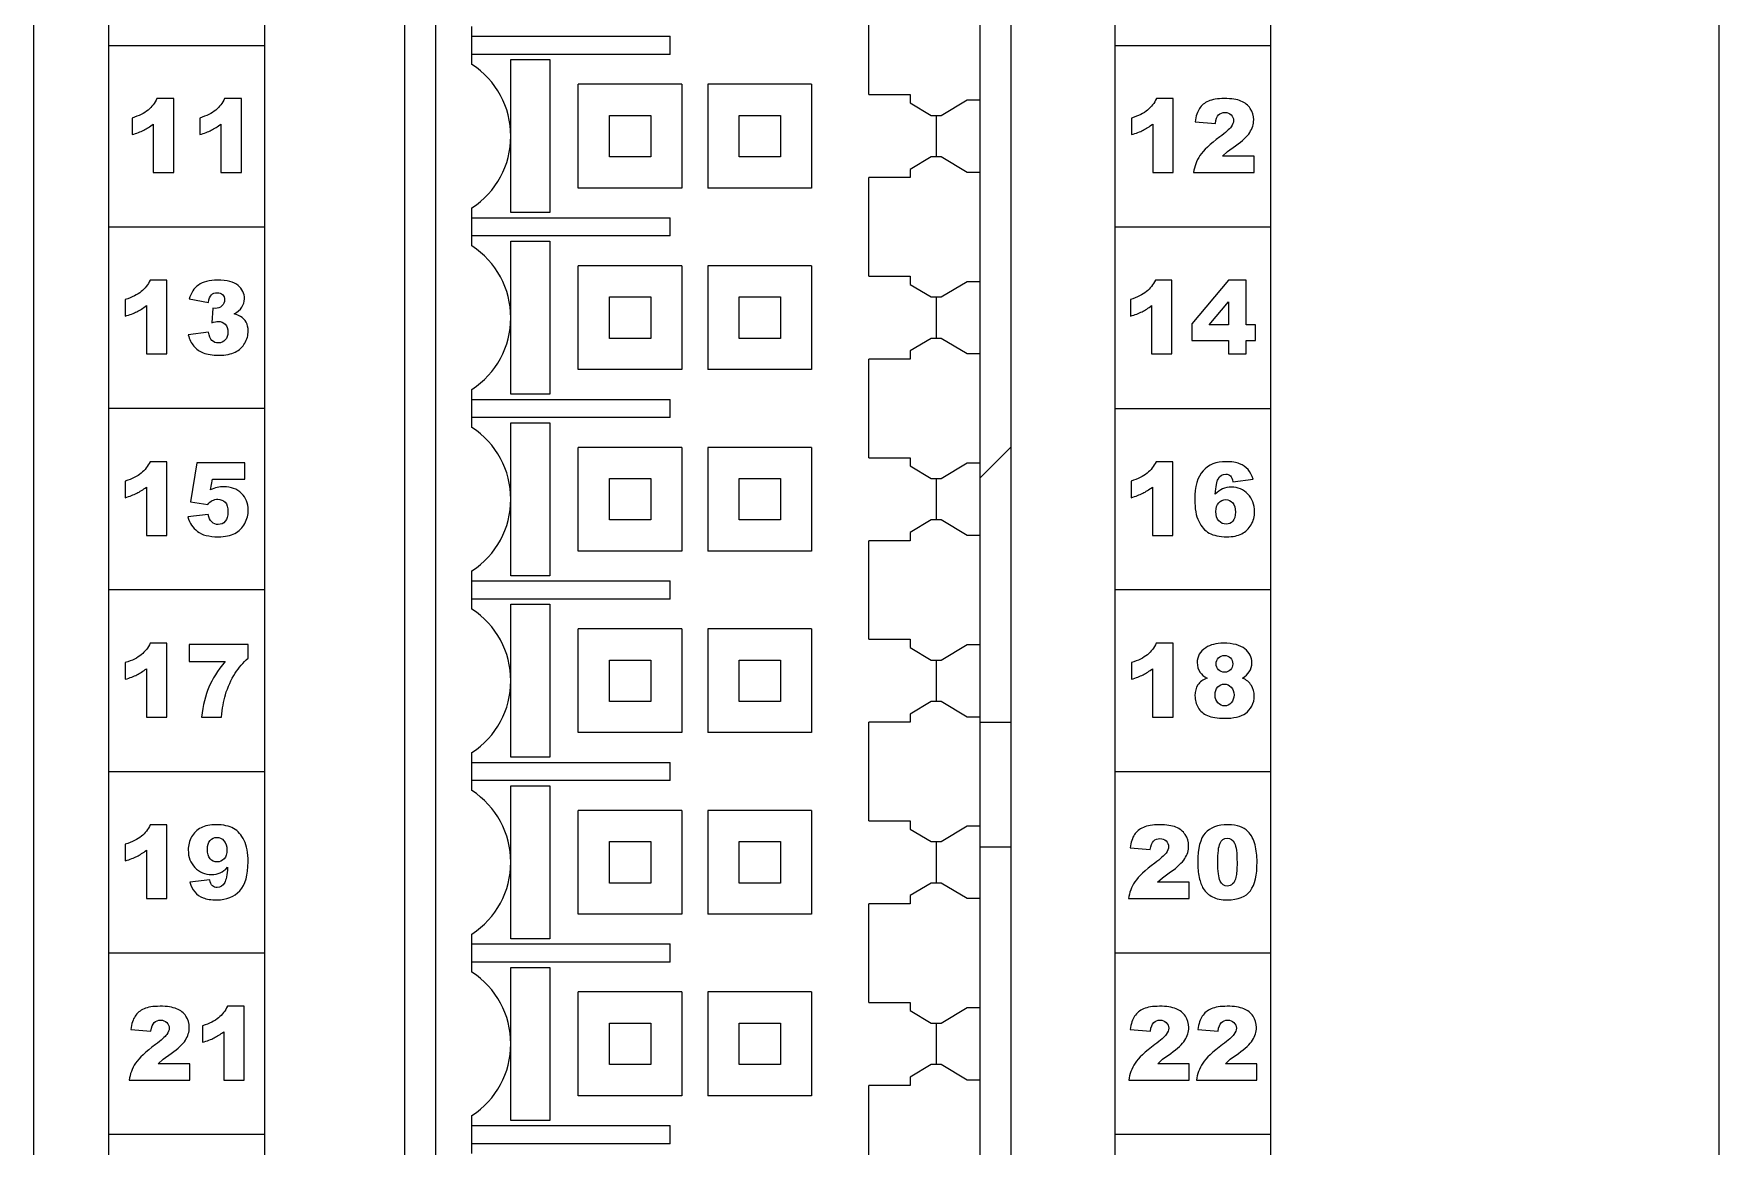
# Model space of a CAD drawing. Header units: millimetres. Extents: x 110 to 142, y 44 to 174.
# Drawn here: x 109.99 to 142.49, y 87.54 to 108.99 of the extents above; entities that cross this region are included whole.
import ezdxf

# ---------------------------------------------------------------- set-up
doc = ezdxf.new("R2010")
doc.units = ezdxf.units.MM
doc.header["$LTSCALE"] = 16.335
doc.layers.get('0').update_dxf_attribs({"linetype": 'CONTINUOUS'})

msp = doc.modelspace()

# ---------------------------------------------------------------- linework, layer by layer
at = {"linetype": 'Continuous'}
for p, q in [((109.992, 50.02), (109.992, 135.92)), ((142.492, 50.02), (142.492, 135.92)), ((117.742, 129.77), (117.742, 59.77)), ((128.242, 59.77), (128.242, 129.77)), ((117.142, 129.37), (117.142, 60.17)), ((128.842, 60.17), (128.842, 129.37)), ((111.442, 70.27), (111.442, 126.27)), ((114.442, 126.27), (114.442, 70.27)), ((130.842, 70.27), (130.842, 126.27)), ((133.842, 126.27), (133.842, 70.27)), ((126.092, 107.82), (126.092, 109.72)), ((118.442, 108.403), (118.442, 109.137)), ((118.442, 108.945), (122.267, 108.945)), ((122.267, 108.595), (122.267, 108.945)), ((111.442, 108.77), (114.442, 108.77)), ((122.267, 108.595), (118.442, 108.595)), ((130.842, 108.77), (133.842, 108.77)), ((119.192, 107.024), (119.192, 108.495)), ((119.192, 108.495), (119.944, 108.495)), ((119.944, 108.495), (119.944, 105.545)), ((120.492, 106.02), (120.492, 108.02)), ((122.492, 108.02), (120.492, 108.02)), ((122.492, 108.02), (122.492, 106.02)), ((122.992, 108.02), (122.992, 106.02)), ((124.992, 108.02), (122.992, 108.02)), ((124.992, 108.02), (124.992, 106.02)), ((112.691, 107.744), (112.369, 107.744)), ((112.691, 106.32), (112.691, 107.744)), ((113.996, 107.744), (113.674, 107.744)), ((113.996, 106.32), (113.996, 107.744)), ((126.092, 107.82), (126.893, 107.82)), ((126.893, 107.82), (126.893, 107.662)), ((126.893, 107.662), (127.295, 107.42)), ((127.492, 107.42), (127.992, 107.72)), ((127.992, 107.72), (128.242, 107.72)), ((131.963, 107.744), (131.641, 107.744)), ((131.963, 106.32), (131.963, 107.744)), ((111.889, 107.369), (111.889, 107.05)), ((112.298, 107.253), (112.298, 106.32)), ((113.194, 107.369), (113.194, 107.05)), ((113.602, 107.253), (113.602, 106.32)), ((121.092, 106.62), (121.092, 107.42)), ((121.092, 107.42), (121.892, 107.42)), ((121.892, 107.42), (121.892, 106.62)), ((123.592, 106.62), (123.592, 107.42)), ((123.592, 107.42), (124.392, 107.42)), ((124.392, 107.42), (124.392, 106.62)), ((127.295, 107.42), (127.492, 107.42)), ((127.392, 107.42), (127.392, 106.62)), ((131.161, 107.369), (131.161, 107.05)), ((131.569, 107.253), (131.569, 106.32)), ((132.386, 107.297), (132.776, 107.265)), ((119.192, 105.545), (119.192, 107.016)), ((121.892, 106.62), (121.092, 106.62)), ((124.392, 106.62), (123.592, 106.62)), ((127.295, 106.62), (126.893, 106.378)), ((127.492, 106.62), (127.295, 106.62)), ((127.992, 106.32), (127.492, 106.62)), ((132.917, 106.637), (133.01, 106.722)), ((133.524, 106.637), (132.917, 106.637)), ((133.01, 106.722), (133.167, 106.836)), ((133.524, 106.32), (133.524, 106.637)), ((112.298, 106.32), (112.691, 106.32)), ((113.602, 106.32), (113.996, 106.32)), ((126.893, 106.378), (126.893, 106.22)), ((128.242, 106.32), (127.992, 106.32)), ((131.569, 106.32), (131.963, 106.32)), ((132.357, 106.32), (133.524, 106.32)), ((122.492, 106.02), (120.492, 106.02)), ((124.992, 106.02), (122.992, 106.02)), ((126.092, 104.32), (126.092, 106.22)), ((126.893, 106.22), (126.092, 106.22)), ((118.442, 104.903), (118.442, 105.637)), ((118.442, 105.445), (122.267, 105.445)), ((119.944, 105.545), (119.192, 105.545)), ((122.267, 105.095), (122.267, 105.445)), ((111.442, 105.27), (114.442, 105.27)), ((122.267, 105.095), (118.442, 105.095)), ((119.192, 103.524), (119.192, 104.995)), ((119.192, 104.995), (119.944, 104.995)), ((119.944, 104.995), (119.944, 102.045)), ((130.842, 105.27), (133.842, 105.27)), ((120.492, 102.52), (120.492, 104.52)), ((122.492, 104.52), (120.492, 104.52)), ((122.492, 104.52), (122.492, 102.52)), ((122.992, 104.52), (122.992, 102.52)), ((124.992, 104.52), (122.992, 104.52)), ((124.992, 104.52), (124.992, 102.52)), ((112.56, 104.244), (112.238, 104.244)), ((112.56, 102.82), (112.56, 104.244)), ((126.092, 104.32), (126.893, 104.32)), ((126.893, 104.32), (126.893, 104.162)), ((126.893, 104.162), (127.295, 103.92)), ((127.492, 103.92), (127.992, 104.22)), ((127.992, 104.22), (128.242, 104.22)), ((131.94, 104.244), (131.619, 104.244)), ((131.94, 102.82), (131.94, 104.244)), ((133.032, 104.244), (132.323, 103.402)), ((133.371, 104.244), (133.032, 104.244)), ((133.371, 103.383), (133.371, 104.244)), ((111.757, 103.869), (111.757, 103.55)), ((112.166, 103.753), (112.166, 102.82)), ((112.992, 103.881), (113.36, 103.815)), ((113.444, 103.702), (113.424, 103.424)), ((113.494, 103.698), (113.444, 103.702)), ((121.092, 103.12), (121.092, 103.92)), ((121.092, 103.92), (121.892, 103.92)), ((121.892, 103.92), (121.892, 103.12)), ((123.592, 103.12), (123.592, 103.92)), ((123.592, 103.92), (124.392, 103.92)), ((124.392, 103.92), (124.392, 103.12)), ((127.295, 103.92), (127.492, 103.92)), ((127.392, 103.92), (127.392, 103.12)), ((131.138, 103.869), (131.138, 103.55)), ((131.547, 103.753), (131.547, 102.82)), ((132.657, 103.383), (133.032, 103.824)), ((133.032, 103.824), (133.032, 103.383)), ((119.192, 102.045), (119.192, 103.516)), ((132.323, 103.402), (132.323, 103.082)), ((133.032, 103.383), (132.657, 103.383)), ((133.547, 103.383), (133.371, 103.383)), ((133.547, 103.082), (133.547, 103.383)), ((113.36, 103.241), (112.971, 103.19)), ((121.892, 103.12), (121.092, 103.12)), ((124.392, 103.12), (123.592, 103.12)), ((127.295, 103.12), (126.893, 102.878)), ((127.492, 103.12), (127.295, 103.12)), ((127.992, 102.82), (127.492, 103.12)), ((132.323, 103.082), (133.032, 103.082)), ((133.032, 103.082), (133.032, 102.82)), ((133.371, 103.082), (133.547, 103.082)), ((133.371, 102.82), (133.371, 103.082)), ((112.166, 102.82), (112.56, 102.82)), ((126.893, 102.72), (126.092, 102.72)), ((126.092, 100.82), (126.092, 102.72)), ((126.893, 102.878), (126.893, 102.72)), ((128.242, 102.82), (127.992, 102.82)), ((131.547, 102.82), (131.94, 102.82)), ((133.032, 102.82), (133.371, 102.82)), ((122.492, 102.52), (120.492, 102.52)), ((124.992, 102.52), (122.992, 102.52)), ((118.442, 101.403), (118.442, 102.137)), ((114.442, 101.77), (111.442, 101.77)), ((118.442, 101.945), (122.267, 101.945)), ((119.944, 102.045), (119.192, 102.045)), ((122.267, 101.595), (122.267, 101.945)), ((130.842, 101.77), (133.842, 101.77)), ((122.267, 101.595), (118.442, 101.595)), ((119.192, 100.024), (119.192, 101.495)), ((119.192, 101.495), (119.944, 101.495)), ((119.944, 101.495), (119.944, 98.545)), ((120.492, 99.02), (120.492, 101.02)), ((122.492, 101.02), (120.492, 101.02)), ((122.492, 101.02), (122.492, 99.02)), ((122.992, 101.02), (122.992, 99.02)), ((124.992, 101.02), (122.992, 101.02)), ((124.992, 101.02), (124.992, 99.02)), ((126.092, 100.82), (126.893, 100.82)), ((126.893, 100.82), (126.893, 100.662)), ((128.242, 100.43), (128.842, 101.03)), ((112.558, 100.744), (112.236, 100.744)), ((112.558, 99.32), (112.558, 100.744)), ((113.139, 100.72), (113.016, 99.967)), ((114.062, 100.72), (113.139, 100.72)), ((114.062, 100.41), (114.062, 100.72)), ((126.893, 100.662), (127.295, 100.42)), ((127.492, 100.42), (127.992, 100.72)), ((127.992, 100.72), (128.242, 100.72)), ((131.954, 100.744), (131.632, 100.744)), ((131.954, 99.32), (131.954, 100.744)), ((111.756, 100.369), (111.756, 100.05)), ((112.165, 100.253), (112.165, 99.32)), ((113.403, 100.2), (113.437, 100.41)), ((113.437, 100.41), (114.062, 100.41)), ((121.092, 100.42), (121.892, 100.42)), ((121.092, 99.62), (121.092, 100.42)), ((121.892, 100.42), (121.892, 99.62)), ((123.592, 100.42), (124.392, 100.42)), ((123.592, 99.62), (123.592, 100.42)), ((124.392, 100.42), (124.392, 99.62)), ((127.295, 100.42), (127.492, 100.42)), ((127.392, 100.42), (127.392, 99.62)), ((131.152, 100.369), (131.152, 100.05)), ((131.561, 100.253), (131.561, 99.32)), ((133.116, 100.357), (133.503, 100.405)), ((113.016, 99.967), (113.347, 99.92)), ((119.192, 98.545), (119.192, 100.016)), ((113.358, 99.726), (112.965, 99.683)), ((121.892, 99.62), (121.092, 99.62)), ((124.392, 99.62), (123.592, 99.62)), ((127.295, 99.62), (126.893, 99.378)), ((127.492, 99.62), (127.295, 99.62)), ((127.992, 99.32), (127.492, 99.62)), ((112.165, 99.32), (112.558, 99.32)), ((126.893, 99.22), (126.092, 99.22)), ((126.092, 97.32), (126.092, 99.22)), ((126.893, 99.378), (126.893, 99.22)), ((128.242, 99.32), (127.992, 99.32)), ((131.561, 99.32), (131.954, 99.32)), ((122.492, 99.02), (120.492, 99.02)), ((124.992, 99.02), (122.992, 99.02)), ((118.442, 97.903), (118.442, 98.637)), ((119.944, 98.545), (119.192, 98.545)), ((114.442, 98.27), (111.442, 98.27)), ((118.442, 98.445), (122.267, 98.445)), ((122.267, 98.095), (122.267, 98.445)), ((133.842, 98.27), (130.842, 98.27)), ((122.267, 98.095), (118.442, 98.095)), ((119.192, 97.995), (119.944, 97.995)), ((119.192, 96.524), (119.192, 97.995)), ((119.944, 97.995), (119.944, 95.045)), ((122.492, 97.52), (120.492, 97.52)), ((120.492, 95.52), (120.492, 97.52)), ((122.492, 97.52), (122.492, 95.52)), ((124.992, 97.52), (122.992, 97.52)), ((122.992, 97.52), (122.992, 95.52)), ((124.992, 97.52), (124.992, 95.52)), ((112.561, 97.244), (112.239, 97.244)), ((112.561, 95.82), (112.561, 97.244)), ((112.991, 97.22), (112.991, 96.891)), ((114.126, 97.22), (112.991, 97.22)), ((114.126, 96.957), (114.126, 97.22)), ((126.092, 97.32), (126.893, 97.32)), ((126.893, 97.32), (126.893, 97.162)), ((127.492, 96.92), (127.992, 97.22)), ((127.992, 97.22), (128.242, 97.22)), ((131.96, 97.244), (131.638, 97.244)), ((131.96, 95.82), (131.96, 97.244)), ((111.759, 96.869), (111.759, 96.55)), ((112.991, 96.891), (113.682, 96.891)), ((121.092, 96.92), (121.892, 96.92)), ((121.092, 96.12), (121.092, 96.92)), ((121.892, 96.92), (121.892, 96.12)), ((123.592, 96.92), (124.392, 96.92)), ((123.592, 96.12), (123.592, 96.92)), ((124.392, 96.92), (124.392, 96.12)), ((126.893, 97.162), (127.295, 96.92)), ((127.295, 96.92), (127.492, 96.92)), ((127.392, 96.92), (127.392, 96.12)), ((131.158, 96.869), (131.158, 96.55)), ((112.168, 96.753), (112.168, 95.82)), ((131.567, 96.753), (131.567, 95.82)), ((119.192, 95.045), (119.192, 96.516)), ((121.892, 96.12), (121.092, 96.12)), ((124.392, 96.12), (123.592, 96.12)), ((127.295, 96.12), (126.893, 95.878)), ((126.893, 95.878), (126.893, 95.72)), ((127.492, 96.12), (127.295, 96.12)), ((127.992, 95.82), (127.492, 96.12)), ((112.168, 95.82), (112.561, 95.82)), ((113.227, 95.82), (113.614, 95.82)), ((126.893, 95.72), (126.092, 95.72)), ((126.092, 93.82), (126.092, 95.72)), ((128.242, 95.82), (127.992, 95.82)), ((128.242, 95.72), (128.842, 95.72)), ((128.242, 95.72), (128.842, 95.72)), ((131.567, 95.82), (131.96, 95.82)), ((122.492, 95.52), (120.492, 95.52)), ((124.992, 95.52), (122.992, 95.52)), ((118.442, 94.403), (118.442, 95.137)), ((118.442, 94.945), (122.267, 94.945)), ((119.944, 95.045), (119.192, 95.045)), ((122.267, 94.595), (122.267, 94.945)), ((111.442, 94.77), (114.442, 94.77)), ((122.267, 94.595), (118.442, 94.595)), ((130.842, 94.77), (133.842, 94.77)), ((119.192, 94.495), (119.944, 94.495)), ((119.192, 93.024), (119.192, 94.495)), ((119.944, 94.495), (119.944, 91.545)), ((122.492, 94.02), (120.492, 94.02)), ((120.492, 92.02), (120.492, 94.02)), ((122.492, 94.02), (122.492, 92.02)), ((124.992, 94.02), (122.992, 94.02)), ((122.992, 94.02), (122.992, 92.02)), ((124.992, 94.02), (124.992, 92.02)), ((112.561, 93.744), (112.24, 93.744)), ((112.561, 92.32), (112.561, 93.744)), ((126.092, 93.82), (126.893, 93.82)), ((126.893, 93.82), (126.893, 93.662)), ((126.893, 93.662), (127.295, 93.42)), ((127.492, 93.42), (127.992, 93.72)), ((127.992, 93.72), (128.242, 93.72)), ((111.759, 93.369), (111.759, 93.05)), ((121.092, 93.42), (121.892, 93.42)), ((121.092, 92.62), (121.092, 93.42)), ((121.892, 93.42), (121.892, 92.62)), ((123.592, 93.42), (124.392, 93.42)), ((123.592, 92.62), (123.592, 93.42)), ((124.392, 93.42), (124.392, 92.62)), ((127.295, 93.42), (127.492, 93.42)), ((127.392, 93.42), (127.392, 92.62)), ((128.242, 93.32), (128.842, 93.32)), ((128.242, 93.32), (128.842, 93.32)), ((131.133, 93.297), (131.522, 93.265)), ((112.168, 93.253), (112.168, 92.32)), ((119.192, 91.545), (119.192, 93.016)), ((113.388, 92.683), (113.002, 92.634)), ((131.663, 92.637), (131.756, 92.722)), ((132.271, 92.637), (131.663, 92.637)), ((131.756, 92.722), (131.914, 92.836)), ((132.271, 92.32), (132.271, 92.637)), ((112.168, 92.32), (112.561, 92.32)), ((121.892, 92.62), (121.092, 92.62)), ((124.392, 92.62), (123.592, 92.62)), ((127.295, 92.62), (126.893, 92.378)), ((126.893, 92.378), (126.893, 92.22)), ((127.492, 92.62), (127.295, 92.62)), ((127.992, 92.32), (127.492, 92.62)), ((128.242, 92.32), (127.992, 92.32)), ((131.104, 92.32), (132.271, 92.32)), ((122.492, 92.02), (120.492, 92.02)), ((124.992, 92.02), (122.992, 92.02)), ((126.893, 92.22), (126.092, 92.22)), ((126.092, 90.32), (126.092, 92.22)), ((118.442, 90.903), (118.442, 91.637)), ((118.442, 91.445), (122.267, 91.445)), ((119.944, 91.545), (119.192, 91.545)), ((122.267, 91.095), (122.267, 91.445)), ((114.442, 91.27), (111.442, 91.27)), ((122.267, 91.095), (118.442, 91.095)), ((133.842, 91.27), (130.842, 91.27)), ((119.192, 90.995), (119.944, 90.995)), ((119.192, 89.524), (119.192, 90.995)), ((119.944, 90.995), (119.944, 88.045)), ((122.492, 90.52), (120.492, 90.52)), ((120.492, 88.52), (120.492, 90.52)), ((122.492, 90.52), (122.492, 88.52)), ((124.992, 90.52), (122.992, 90.52)), ((122.992, 90.52), (122.992, 88.52)), ((124.992, 90.52), (124.992, 88.52)), ((114.05, 90.244), (113.728, 90.244)), ((114.05, 88.82), (114.05, 90.244)), ((126.092, 90.32), (126.893, 90.32)), ((126.893, 90.32), (126.893, 90.162)), ((126.893, 90.162), (127.295, 89.92)), ((127.492, 89.92), (127.992, 90.22)), ((127.992, 90.22), (128.242, 90.22)), ((111.864, 89.797), (112.253, 89.765)), ((113.248, 89.869), (113.248, 89.55)), ((113.656, 89.753), (113.656, 88.82)), ((121.092, 89.92), (121.892, 89.92)), ((121.092, 89.12), (121.092, 89.92)), ((121.892, 89.92), (121.892, 89.12)), ((123.592, 89.92), (124.392, 89.92)), ((123.592, 89.12), (123.592, 89.92)), ((124.392, 89.92), (124.392, 89.12)), ((127.295, 89.92), (127.492, 89.92)), ((127.392, 89.92), (127.392, 89.12)), ((131.135, 89.797), (131.525, 89.765)), ((132.44, 89.797), (132.83, 89.765)), ((119.192, 88.045), (119.192, 89.516)), ((112.395, 89.137), (112.488, 89.222)), ((113.002, 89.137), (112.395, 89.137)), ((112.488, 89.222), (112.645, 89.336)), ((113.002, 88.82), (113.002, 89.137)), ((121.892, 89.12), (121.092, 89.12)), ((124.392, 89.12), (123.592, 89.12)), ((127.295, 89.12), (126.893, 88.878)), ((127.492, 89.12), (127.295, 89.12)), ((127.992, 88.82), (127.492, 89.12)), ((131.666, 89.137), (131.759, 89.222)), ((132.274, 89.137), (131.666, 89.137)), ((131.759, 89.222), (131.916, 89.336)), ((132.274, 88.82), (132.274, 89.137)), ((132.971, 89.137), (133.064, 89.222)), ((133.578, 89.137), (132.971, 89.137)), ((133.064, 89.222), (133.221, 89.336)), ((133.578, 88.82), (133.578, 89.137)), ((111.835, 88.82), (113.002, 88.82)), ((113.656, 88.82), (114.05, 88.82)), ((126.893, 88.878), (126.893, 88.72)), ((128.242, 88.82), (127.992, 88.82)), ((131.107, 88.82), (132.274, 88.82)), ((132.411, 88.82), (133.578, 88.82)), ((122.492, 88.52), (120.492, 88.52)), ((124.992, 88.52), (122.992, 88.52)), ((126.893, 88.72), (126.092, 88.72)), ((126.092, 86.82), (126.092, 88.72)), ((118.442, 87.403), (118.442, 88.137)), ((114.442, 87.77), (111.442, 87.77)), ((118.442, 87.945), (122.267, 87.945)), ((119.944, 88.045), (119.192, 88.045)), ((122.267, 87.595), (122.267, 87.945)), ((133.842, 87.77), (130.842, 87.77)), ((122.267, 87.595), (118.442, 87.595))]:
    msp.add_line(p, q, dxfattribs=at)
for centre, radius, start, end in [((117.542, 107.02), 1.65, 303.0557, 56.9443), ((117.542, 103.52), 1.65, 303.0557, 56.9443), ((117.542, 100.02), 1.65, 303.0557, 56.9443), ((117.542, 96.52), 1.65, 303.0557, 56.9443), ((132.963, 96.867), 1.071, 270.0061, 282.0044), ((117.542, 93.02), 1.65, 303.0557, 56.9443), ((117.542, 89.52), 1.65, 303.0557, 56.9443)]:
    msp.add_arc(centre, radius, start, end, dxfattribs=at)
for points in [[(112.369, 107.744), (112.327, 107.656), (112.27, 107.582), (112.198, 107.522)], [(113.674, 107.744), (113.632, 107.656), (113.575, 107.582), (113.502, 107.522)], [(131.641, 107.744), (131.599, 107.656), (131.542, 107.582), (131.469, 107.522)], [(132.642, 107.694), (132.567, 107.662), (132.51, 107.614), (132.47, 107.553)], [(132.95, 107.744), (132.819, 107.744), (132.716, 107.727), (132.642, 107.694)], [(133.269, 107.697), (133.193, 107.728), (133.087, 107.744), (132.95, 107.744)], [(133.449, 107.553), (133.405, 107.618), (133.346, 107.666), (133.269, 107.697)], [(112.198, 107.522), (112.124, 107.462), (112.021, 107.411), (111.889, 107.369)], [(112.113, 107.135), (112.172, 107.165), (112.234, 107.204), (112.298, 107.253)], [(113.502, 107.522), (113.429, 107.462), (113.325, 107.411), (113.194, 107.369)], [(113.417, 107.135), (113.476, 107.165), (113.538, 107.204), (113.602, 107.253)], [(131.469, 107.522), (131.396, 107.462), (131.292, 107.411), (131.161, 107.369)], [(131.384, 107.135), (131.443, 107.165), (131.505, 107.204), (131.569, 107.253)], [(132.47, 107.553), (132.429, 107.492), (132.401, 107.406), (132.386, 107.297)], [(132.776, 107.265), (132.786, 107.344), (132.807, 107.399), (132.839, 107.43)], [(132.839, 107.43), (132.87, 107.461), (132.911, 107.477), (132.961, 107.477)], [(132.961, 107.477), (133.009, 107.477), (133.048, 107.462), (133.079, 107.432)], [(133.079, 107.432), (133.111, 107.401), (133.127, 107.365), (133.127, 107.323)], [(133.127, 107.323), (133.127, 107.283), (133.111, 107.242), (133.079, 107.198)], [(133.439, 107.091), (133.489, 107.169), (133.515, 107.25), (133.515, 107.336)], [(133.515, 107.336), (133.515, 107.416), (133.493, 107.488), (133.449, 107.553)], [(111.889, 107.05), (111.979, 107.076), (112.053, 107.105), (112.113, 107.135)], [(113.194, 107.05), (113.283, 107.076), (113.358, 107.105), (113.417, 107.135)], [(131.161, 107.05), (131.25, 107.076), (131.325, 107.105), (131.384, 107.135)], [(132.861, 107.005), (132.673, 106.866), (132.546, 106.746), (132.479, 106.645)], [(133.079, 107.198), (133.047, 107.154), (132.974, 107.089), (132.861, 107.005)], [(133.167, 106.836), (133.299, 106.928), (133.39, 107.013), (133.439, 107.091)], [(132.479, 106.645), (132.411, 106.543), (132.371, 106.435), (132.357, 106.32)], [(112.066, 104.022), (111.992, 103.962), (111.889, 103.911), (111.757, 103.869)], [(112.238, 104.244), (112.196, 104.156), (112.138, 104.082), (112.066, 104.022)], [(113.168, 104.15), (113.081, 104.087), (113.023, 103.997), (112.992, 103.881)], [(113.537, 104.244), (113.378, 104.244), (113.255, 104.212), (113.168, 104.15)], [(113.418, 103.96), (113.447, 103.988), (113.484, 104.002), (113.53, 104.002)], [(113.53, 104.002), (113.574, 104.002), (113.609, 103.989), (113.634, 103.964)], [(113.933, 104.141), (113.852, 104.209), (113.72, 104.244), (113.537, 104.244)], [(114.056, 103.885), (114.056, 103.988), (114.015, 104.073), (113.933, 104.141)], [(131.447, 104.022), (131.373, 103.962), (131.27, 103.911), (131.138, 103.869)], [(131.619, 104.244), (131.577, 104.156), (131.519, 104.082), (131.447, 104.022)], [(111.981, 103.635), (112.04, 103.665), (112.102, 103.704), (112.166, 103.753)], [(113.36, 103.815), (113.369, 103.884), (113.389, 103.933), (113.418, 103.96)], [(113.621, 103.746), (113.587, 103.714), (113.545, 103.698), (113.494, 103.698)], [(113.673, 103.862), (113.673, 103.817), (113.656, 103.779), (113.621, 103.746)], [(113.634, 103.964), (113.66, 103.938), (113.673, 103.904), (113.673, 103.862)], [(113.856, 103.592), (113.923, 103.628), (113.973, 103.671), (114.006, 103.721)], [(114.006, 103.721), (114.039, 103.769), (114.056, 103.824), (114.056, 103.885)], [(131.362, 103.635), (131.421, 103.665), (131.483, 103.704), (131.547, 103.753)], [(111.757, 103.55), (111.847, 103.576), (111.922, 103.605), (111.981, 103.635)], [(113.424, 103.424), (113.477, 103.44), (113.519, 103.447), (113.55, 103.447)], [(113.55, 103.447), (113.607, 103.447), (113.652, 103.429), (113.685, 103.394)], [(113.685, 103.394), (113.719, 103.358), (113.736, 103.308), (113.736, 103.243)], [(113.98, 103.544), (113.952, 103.562), (113.91, 103.578), (113.856, 103.592)], [(114.088, 103.431), (114.063, 103.478), (114.026, 103.516), (113.98, 103.544)], [(114.128, 103.264), (114.128, 103.329), (114.114, 103.384), (114.088, 103.431)], [(131.138, 103.55), (131.228, 103.576), (131.303, 103.605), (131.362, 103.635)], [(112.971, 103.19), (112.996, 103.102), (113.032, 103.029), (113.08, 102.972)], [(113.43, 103.078), (113.398, 103.108), (113.375, 103.163), (113.36, 103.241)], [(113.554, 103.033), (113.504, 103.033), (113.463, 103.047), (113.43, 103.078)], [(113.684, 103.09), (113.649, 103.052), (113.605, 103.033), (113.554, 103.033)], [(113.736, 103.243), (113.736, 103.179), (113.718, 103.128), (113.684, 103.09)], [(113.879, 102.857), (113.96, 102.896), (114.021, 102.955), (114.063, 103.029)], [(114.063, 103.029), (114.106, 103.104), (114.128, 103.182), (114.128, 103.264)], [(113.08, 102.972), (113.128, 102.915), (113.188, 102.871), (113.261, 102.841)], [(113.261, 102.841), (113.335, 102.811), (113.435, 102.796), (113.563, 102.796)], [(113.563, 102.796), (113.693, 102.796), (113.799, 102.817), (113.879, 102.857)], [(112.064, 100.522), (111.991, 100.462), (111.888, 100.411), (111.756, 100.369)], [(112.236, 100.744), (112.194, 100.656), (112.137, 100.582), (112.064, 100.522)], [(131.461, 100.522), (131.387, 100.462), (131.284, 100.411), (131.152, 100.369)], [(131.632, 100.744), (131.59, 100.656), (131.533, 100.582), (131.461, 100.522)], [(132.538, 100.567), (132.432, 100.45), (132.379, 100.264), (132.379, 100.012)], [(132.981, 100.744), (132.792, 100.744), (132.645, 100.685), (132.538, 100.567)], [(132.83, 100.41), (132.864, 100.473), (132.914, 100.505), (132.977, 100.505)], [(132.977, 100.505), (133.011, 100.505), (133.041, 100.494), (133.065, 100.471)], [(133.244, 100.705), (133.18, 100.73), (133.092, 100.744), (132.981, 100.744)], [(133.065, 100.471), (133.089, 100.449), (133.106, 100.411), (133.116, 100.357)], [(133.406, 100.592), (133.363, 100.642), (133.309, 100.679), (133.244, 100.705)], [(133.503, 100.405), (133.48, 100.479), (133.448, 100.542), (133.406, 100.592)], [(111.756, 100.05), (111.846, 100.076), (111.92, 100.105), (111.98, 100.135)], [(111.98, 100.135), (112.039, 100.165), (112.101, 100.204), (112.165, 100.253)], [(113.531, 100.245), (113.489, 100.235), (113.446, 100.22), (113.403, 100.2)], [(113.657, 100.261), (113.615, 100.261), (113.573, 100.255), (113.531, 100.245)], [(113.998, 100.133), (113.91, 100.218), (113.797, 100.261), (113.657, 100.261)], [(114.129, 99.814), (114.129, 99.942), (114.085, 100.049), (113.998, 100.133)], [(131.152, 100.05), (131.242, 100.076), (131.316, 100.105), (131.376, 100.135)], [(131.376, 100.135), (131.435, 100.165), (131.497, 100.204), (131.561, 100.253)], [(132.774, 100.115), (132.785, 100.265), (132.804, 100.364), (132.83, 100.41)], [(132.917, 100.22), (132.867, 100.197), (132.819, 100.162), (132.774, 100.115)], [(133.087, 100.254), (133.022, 100.254), (132.966, 100.242), (132.917, 100.22)], [(133.403, 100.12), (133.317, 100.209), (133.211, 100.254), (133.087, 100.254)], [(133.533, 99.781), (133.533, 99.918), (133.489, 100.03), (133.403, 100.12)], [(113.347, 99.92), (113.377, 99.954), (113.406, 99.979), (113.433, 99.993)], [(113.433, 99.993), (113.467, 100.01), (113.504, 100.02), (113.542, 100.02)], [(113.542, 100.02), (113.601, 100.02), (113.648, 100), (113.684, 99.961)], [(113.684, 99.961), (113.719, 99.923), (113.738, 99.861), (113.738, 99.778)], [(113.738, 99.778), (113.738, 99.696), (113.719, 99.635), (113.684, 99.594)], [(114.061, 99.553), (114.106, 99.636), (114.129, 99.723), (114.129, 99.814)], [(132.379, 100.012), (132.379, 99.839), (132.404, 99.701), (132.455, 99.596)], [(132.787, 99.781), (132.787, 99.856), (132.805, 99.913), (132.841, 99.953)], [(132.844, 99.603), (132.806, 99.646), (132.787, 99.705), (132.787, 99.781)], [(132.841, 99.953), (132.878, 99.993), (132.924, 100.013), (132.978, 100.013)], [(132.978, 100.013), (133.031, 100.013), (133.074, 99.992), (133.11, 99.951)], [(133.11, 99.951), (133.146, 99.909), (133.164, 99.849), (133.164, 99.771)], [(133.467, 99.528), (133.511, 99.605), (133.533, 99.689), (133.533, 99.781)], [(112.965, 99.683), (112.984, 99.617), (113.008, 99.563), (113.037, 99.519)], [(113.037, 99.519), (113.065, 99.475), (113.102, 99.435), (113.148, 99.4)], [(113.425, 99.581), (113.39, 99.614), (113.368, 99.663), (113.358, 99.726)], [(113.55, 99.533), (113.502, 99.533), (113.46, 99.549), (113.425, 99.581)], [(113.684, 99.594), (113.649, 99.553), (113.604, 99.533), (113.55, 99.533)], [(113.87, 99.362), (113.952, 99.406), (114.016, 99.469), (114.061, 99.553)], [(132.455, 99.596), (132.505, 99.491), (132.573, 99.415), (132.658, 99.368)], [(132.985, 99.539), (132.929, 99.539), (132.883, 99.56), (132.844, 99.603)], [(133.113, 99.597), (133.078, 99.558), (133.035, 99.539), (132.985, 99.539)], [(133.164, 99.771), (133.164, 99.693), (133.147, 99.635), (133.113, 99.597)], [(133.285, 99.355), (133.363, 99.394), (133.423, 99.452), (133.467, 99.528)], [(113.148, 99.4), (113.194, 99.366), (113.25, 99.339), (113.316, 99.322)], [(113.316, 99.322), (113.382, 99.306), (113.462, 99.296), (113.554, 99.296)], [(113.554, 99.296), (113.682, 99.296), (113.788, 99.318), (113.87, 99.362)], [(132.658, 99.368), (132.742, 99.32), (132.855, 99.296), (132.995, 99.296)], [(132.995, 99.296), (133.112, 99.296), (133.208, 99.316), (133.285, 99.355)], [(112.239, 97.244), (112.197, 97.156), (112.14, 97.082), (112.067, 97.022)], [(131.638, 97.244), (131.596, 97.156), (131.539, 97.082), (131.466, 97.022)], [(132.932, 97.244), (132.791, 97.244), (132.677, 97.215), (132.591, 97.158)], [(133.346, 97.137), (133.257, 97.208), (133.119, 97.244), (132.932, 97.244)], [(112.067, 97.022), (111.994, 96.962), (111.891, 96.911), (111.759, 96.869)], [(113.682, 96.891), (113.54, 96.715), (113.436, 96.55), (113.37, 96.395)], [(113.879, 96.668), (113.945, 96.771), (114.027, 96.868), (114.126, 96.957)], [(131.466, 97.022), (131.393, 96.962), (131.29, 96.911), (131.158, 96.869)], [(132.591, 97.158), (132.48, 97.083), (132.426, 96.987), (132.426, 96.87)], [(132.426, 96.87), (132.426, 96.799), (132.445, 96.736), (132.483, 96.681)], [(132.792, 96.848), (132.792, 96.894), (132.806, 96.933), (132.836, 96.962)], [(132.836, 96.962), (132.865, 96.992), (132.904, 97.007), (132.951, 97.007)], [(132.951, 97.007), (132.997, 97.007), (133.035, 96.992), (133.066, 96.961)], [(133.066, 96.961), (133.095, 96.931), (133.111, 96.891), (133.111, 96.844)], [(133.481, 96.868), (133.481, 96.976), (133.436, 97.065), (133.346, 97.137)], [(133.428, 96.691), (133.463, 96.745), (133.481, 96.805), (133.481, 96.868)], [(111.759, 96.55), (111.849, 96.576), (111.923, 96.605), (111.982, 96.635)], [(111.982, 96.635), (112.041, 96.665), (112.104, 96.704), (112.168, 96.753)], [(113.688, 96.247), (113.735, 96.402), (113.799, 96.542), (113.879, 96.668)], [(131.158, 96.55), (131.248, 96.576), (131.322, 96.605), (131.381, 96.635)], [(131.381, 96.635), (131.441, 96.665), (131.503, 96.704), (131.567, 96.753)], [(132.617, 96.573), (132.537, 96.541), (132.479, 96.497), (132.44, 96.44)], [(132.483, 96.681), (132.511, 96.641), (132.556, 96.605), (132.617, 96.573)], [(132.837, 96.73), (132.806, 96.76), (132.792, 96.799), (132.792, 96.848)], [(132.958, 96.686), (132.907, 96.686), (132.867, 96.7), (132.837, 96.73)], [(133.068, 96.73), (133.039, 96.7), (133.002, 96.686), (132.958, 96.686)], [(133.111, 96.844), (133.111, 96.797), (133.096, 96.759), (133.068, 96.73)], [(133.302, 96.573), (133.359, 96.611), (133.401, 96.65), (133.428, 96.691)], [(133.471, 96.428), (133.434, 96.488), (133.377, 96.536), (133.302, 96.573)], [(113.37, 96.395), (113.305, 96.24), (113.257, 96.048), (113.227, 95.82)], [(113.614, 95.82), (113.627, 95.984), (113.652, 96.127), (113.688, 96.247)], [(132.44, 96.44), (132.402, 96.382), (132.383, 96.314), (132.383, 96.232)], [(132.383, 96.232), (132.383, 96.148), (132.403, 96.071), (132.444, 96.003)], [(132.771, 96.245), (132.771, 96.31), (132.788, 96.361), (132.824, 96.4)], [(132.827, 96.093), (132.789, 96.132), (132.771, 96.183), (132.771, 96.245)], [(132.824, 96.4), (132.861, 96.438), (132.903, 96.457), (132.951, 96.457)], [(132.951, 96.457), (133, 96.457), (133.043, 96.437), (133.08, 96.398)], [(133.08, 96.398), (133.117, 96.358), (133.137, 96.307), (133.137, 96.246)], [(133.137, 96.246), (133.137, 96.185), (133.117, 96.134), (133.081, 96.094)], [(133.527, 96.23), (133.527, 96.302), (133.508, 96.368), (133.471, 96.428)], [(133.478, 96.033), (133.511, 96.094), (133.527, 96.159), (133.527, 96.23)], [(132.444, 96.003), (132.484, 95.935), (132.544, 95.883), (132.623, 95.849)], [(132.956, 96.035), (132.907, 96.035), (132.864, 96.054), (132.827, 96.093)], [(133.081, 96.094), (133.044, 96.054), (133.002, 96.035), (132.956, 96.035)], [(133.185, 95.82), (133.255, 95.834), (133.313, 95.859), (133.36, 95.892)], [(133.36, 95.892), (133.407, 95.925), (133.446, 95.972), (133.478, 96.033)], [(132.623, 95.849), (132.701, 95.814), (132.814, 95.796), (132.963, 95.796)], [(112.24, 93.744), (112.198, 93.656), (112.14, 93.582), (112.068, 93.522)], [(113.219, 93.685), (113.142, 93.645), (113.082, 93.588), (113.038, 93.512)], [(113.51, 93.744), (113.393, 93.744), (113.296, 93.724), (113.219, 93.685)], [(113.847, 93.671), (113.762, 93.719), (113.649, 93.744), (113.51, 93.744)], [(114.049, 93.442), (113.999, 93.547), (113.931, 93.624), (113.847, 93.671)], [(131.388, 93.694), (131.314, 93.662), (131.257, 93.614), (131.216, 93.553)], [(131.697, 93.744), (131.565, 93.744), (131.463, 93.727), (131.388, 93.694)], [(132.016, 93.697), (131.939, 93.728), (131.833, 93.744), (131.697, 93.744)], [(132.195, 93.553), (132.151, 93.618), (132.092, 93.666), (132.016, 93.697)], [(133.019, 93.744), (132.822, 93.744), (132.676, 93.69), (132.581, 93.584)], [(133.251, 93.708), (133.19, 93.731), (133.112, 93.744), (133.019, 93.744)], [(133.399, 93.618), (133.36, 93.655), (133.311, 93.686), (133.251, 93.708)], [(133.488, 93.5), (133.466, 93.541), (133.437, 93.581), (133.399, 93.618)], [(112.068, 93.522), (111.994, 93.462), (111.891, 93.411), (111.759, 93.369)], [(113.038, 93.512), (112.994, 93.435), (112.972, 93.35), (112.972, 93.258)], [(113.342, 93.268), (113.342, 93.346), (113.358, 93.404), (113.393, 93.443)], [(113.393, 93.443), (113.427, 93.481), (113.47, 93.501), (113.521, 93.501)], [(113.521, 93.501), (113.576, 93.501), (113.622, 93.479), (113.661, 93.436)], [(113.661, 93.436), (113.699, 93.393), (113.718, 93.334), (113.718, 93.259)], [(114.126, 93.028), (114.126, 93.2), (114.1, 93.337), (114.049, 93.442)], [(131.216, 93.553), (131.175, 93.492), (131.148, 93.406), (131.133, 93.297)], [(131.522, 93.265), (131.533, 93.344), (131.554, 93.399), (131.585, 93.43)], [(131.585, 93.43), (131.617, 93.461), (131.658, 93.477), (131.707, 93.477)], [(131.707, 93.477), (131.755, 93.477), (131.794, 93.462), (131.826, 93.432)], [(131.826, 93.432), (131.857, 93.401), (131.874, 93.365), (131.874, 93.323)], [(131.874, 93.323), (131.874, 93.283), (131.857, 93.242), (131.826, 93.198)], [(132.186, 93.091), (132.236, 93.169), (132.261, 93.25), (132.261, 93.336)], [(132.261, 93.336), (132.261, 93.416), (132.239, 93.488), (132.195, 93.553)], [(132.581, 93.584), (132.485, 93.477), (132.437, 93.291), (132.437, 93.026)], [(132.823, 93.025), (132.823, 93.2), (132.837, 93.322), (132.866, 93.387)], [(132.866, 93.387), (132.894, 93.452), (132.94, 93.485), (133.005, 93.485)], [(133.005, 93.485), (133.068, 93.485), (133.115, 93.453), (133.147, 93.389)], [(133.147, 93.389), (133.178, 93.325), (133.194, 93.2), (133.194, 93.014)], [(133.542, 93.357), (133.529, 93.412), (133.51, 93.459), (133.488, 93.5)], [(133.581, 93.03), (133.581, 93.143), (133.568, 93.252), (133.542, 93.357)], [(111.759, 93.05), (111.849, 93.076), (111.924, 93.105), (111.983, 93.135)], [(111.983, 93.135), (112.042, 93.165), (112.104, 93.204), (112.168, 93.253)], [(112.972, 93.258), (112.972, 93.121), (113.015, 93.009), (113.101, 92.919)], [(113.394, 93.089), (113.359, 93.13), (113.342, 93.19), (113.342, 93.268)], [(113.527, 93.027), (113.473, 93.027), (113.43, 93.047), (113.394, 93.089)], [(113.663, 93.087), (113.627, 93.047), (113.581, 93.027), (113.527, 93.027)], [(113.718, 93.259), (113.718, 93.184), (113.7, 93.127), (113.663, 93.087)], [(113.966, 92.472), (114.072, 92.589), (114.126, 92.775), (114.126, 93.028)], [(131.607, 93.005), (131.42, 92.866), (131.293, 92.746), (131.225, 92.645)], [(131.826, 93.198), (131.793, 93.154), (131.721, 93.089), (131.607, 93.005)], [(131.914, 92.836), (132.045, 92.928), (132.136, 93.013), (132.186, 93.091)], [(132.437, 93.026), (132.437, 92.917), (132.446, 92.818), (132.465, 92.729)], [(132.87, 92.659), (132.838, 92.724), (132.823, 92.846), (132.823, 93.025)], [(133.194, 93.014), (133.194, 92.887), (133.187, 92.794), (133.173, 92.734)], [(133.452, 92.473), (133.538, 92.59), (133.581, 92.776), (133.581, 93.03)], [(113.002, 92.634), (113.025, 92.56), (113.057, 92.498), (113.1, 92.448)], [(113.101, 92.919), (113.187, 92.83), (113.293, 92.786), (113.419, 92.786)], [(113.44, 92.568), (113.415, 92.59), (113.398, 92.628), (113.388, 92.683)], [(113.419, 92.786), (113.483, 92.786), (113.539, 92.797), (113.589, 92.819)], [(113.675, 92.63), (113.64, 92.566), (113.591, 92.535), (113.529, 92.535)], [(113.589, 92.819), (113.638, 92.841), (113.685, 92.877), (113.732, 92.924)], [(113.732, 92.924), (113.719, 92.774), (113.7, 92.675), (113.675, 92.63)], [(131.225, 92.645), (131.157, 92.543), (131.117, 92.435), (131.104, 92.32)], [(132.465, 92.729), (132.484, 92.639), (132.51, 92.569), (132.543, 92.517)], [(133.007, 92.562), (132.947, 92.562), (132.901, 92.594), (132.87, 92.659)], [(133.173, 92.734), (133.16, 92.674), (133.138, 92.63), (133.109, 92.603)], [(113.1, 92.448), (113.142, 92.398), (113.196, 92.36), (113.261, 92.335)], [(113.261, 92.335), (113.324, 92.309), (113.412, 92.296), (113.524, 92.296)], [(113.529, 92.535), (113.494, 92.535), (113.464, 92.545), (113.44, 92.568)], [(113.524, 92.296), (113.712, 92.296), (113.859, 92.354), (113.966, 92.472)], [(132.543, 92.517), (132.59, 92.445), (132.65, 92.39), (132.723, 92.352)], [(132.723, 92.352), (132.795, 92.315), (132.89, 92.296), (133.008, 92.296)], [(133.109, 92.603), (133.081, 92.575), (133.046, 92.562), (133.007, 92.562)], [(133.008, 92.296), (133.218, 92.296), (133.366, 92.354), (133.452, 92.473)], [(111.948, 90.053), (111.907, 89.992), (111.879, 89.906), (111.864, 89.797)], [(112.12, 90.194), (112.045, 90.162), (111.988, 90.114), (111.948, 90.053)], [(112.428, 90.244), (112.296, 90.244), (112.194, 90.227), (112.12, 90.194)], [(112.747, 90.197), (112.671, 90.228), (112.565, 90.244), (112.428, 90.244)], [(112.927, 90.053), (112.883, 90.118), (112.824, 90.166), (112.747, 90.197)], [(112.993, 89.836), (112.993, 89.916), (112.971, 89.988), (112.927, 90.053)], [(113.728, 90.244), (113.686, 90.156), (113.629, 90.082), (113.556, 90.022)], [(131.219, 90.053), (131.178, 89.992), (131.151, 89.906), (131.135, 89.797)], [(131.391, 90.194), (131.317, 90.162), (131.26, 90.114), (131.219, 90.053)], [(131.7, 90.244), (131.568, 90.244), (131.466, 90.227), (131.391, 90.194)], [(132.019, 90.197), (131.942, 90.228), (131.836, 90.244), (131.7, 90.244)], [(132.198, 90.053), (132.154, 90.118), (132.095, 90.166), (132.019, 90.197)], [(132.264, 89.836), (132.264, 89.916), (132.242, 89.988), (132.198, 90.053)], [(132.524, 90.053), (132.483, 89.992), (132.455, 89.906), (132.44, 89.797)], [(132.696, 90.194), (132.621, 90.162), (132.564, 90.114), (132.524, 90.053)], [(133.004, 90.244), (132.872, 90.244), (132.77, 90.227), (132.696, 90.194)], [(133.323, 90.197), (133.247, 90.228), (133.141, 90.244), (133.004, 90.244)], [(133.503, 90.053), (133.459, 90.118), (133.4, 90.166), (133.323, 90.197)], [(133.569, 89.836), (133.569, 89.916), (133.547, 89.988), (133.503, 90.053)], [(112.253, 89.765), (112.264, 89.844), (112.285, 89.899), (112.317, 89.93)], [(112.317, 89.93), (112.348, 89.961), (112.389, 89.977), (112.439, 89.977)], [(112.439, 89.977), (112.486, 89.977), (112.526, 89.962), (112.557, 89.932)], [(112.557, 89.932), (112.589, 89.901), (112.605, 89.865), (112.605, 89.823)], [(112.605, 89.823), (112.605, 89.783), (112.589, 89.742), (112.557, 89.698)], [(112.917, 89.591), (112.967, 89.669), (112.993, 89.75), (112.993, 89.836)], [(113.556, 90.022), (113.483, 89.962), (113.379, 89.911), (113.248, 89.869)], [(113.471, 89.635), (113.53, 89.665), (113.592, 89.704), (113.656, 89.753)], [(131.525, 89.765), (131.536, 89.844), (131.557, 89.899), (131.588, 89.93)], [(131.588, 89.93), (131.62, 89.961), (131.661, 89.977), (131.71, 89.977)], [(131.71, 89.977), (131.758, 89.977), (131.797, 89.962), (131.829, 89.932)], [(131.876, 89.823), (131.876, 89.783), (131.86, 89.742), (131.828, 89.698)], [(131.829, 89.932), (131.86, 89.901), (131.876, 89.865), (131.876, 89.823)], [(132.189, 89.591), (132.238, 89.669), (132.264, 89.75), (132.264, 89.836)], [(132.83, 89.765), (132.84, 89.844), (132.861, 89.899), (132.893, 89.93)], [(132.893, 89.93), (132.924, 89.961), (132.965, 89.977), (133.015, 89.977)], [(133.015, 89.977), (133.063, 89.977), (133.102, 89.962), (133.133, 89.932)], [(133.133, 89.932), (133.165, 89.901), (133.181, 89.865), (133.181, 89.823)], [(133.181, 89.823), (133.181, 89.783), (133.165, 89.742), (133.133, 89.698)], [(133.493, 89.591), (133.543, 89.669), (133.569, 89.75), (133.569, 89.836)], [(112.338, 89.505), (112.151, 89.366), (112.024, 89.246), (111.956, 89.145)], [(112.557, 89.698), (112.525, 89.654), (112.452, 89.589), (112.338, 89.505)], [(112.645, 89.336), (112.777, 89.428), (112.868, 89.513), (112.917, 89.591)], [(113.248, 89.55), (113.337, 89.576), (113.412, 89.605), (113.471, 89.635)], [(131.61, 89.505), (131.423, 89.366), (131.296, 89.246), (131.228, 89.145)], [(131.828, 89.698), (131.796, 89.654), (131.724, 89.589), (131.61, 89.505)], [(131.916, 89.336), (132.048, 89.428), (132.139, 89.513), (132.189, 89.591)], [(132.915, 89.505), (132.727, 89.366), (132.6, 89.246), (132.533, 89.145)], [(133.133, 89.698), (133.101, 89.654), (133.028, 89.589), (132.915, 89.505)], [(133.221, 89.336), (133.353, 89.428), (133.444, 89.513), (133.493, 89.591)], [(111.956, 89.145), (111.889, 89.043), (111.849, 88.935), (111.835, 88.82)], [(131.228, 89.145), (131.16, 89.043), (131.12, 88.935), (131.107, 88.82)], [(132.533, 89.145), (132.465, 89.043), (132.425, 88.935), (132.411, 88.82)]]:
    msp.add_open_spline(points, degree=3, dxfattribs=at)

doc.saveas('drawing.dxf')
